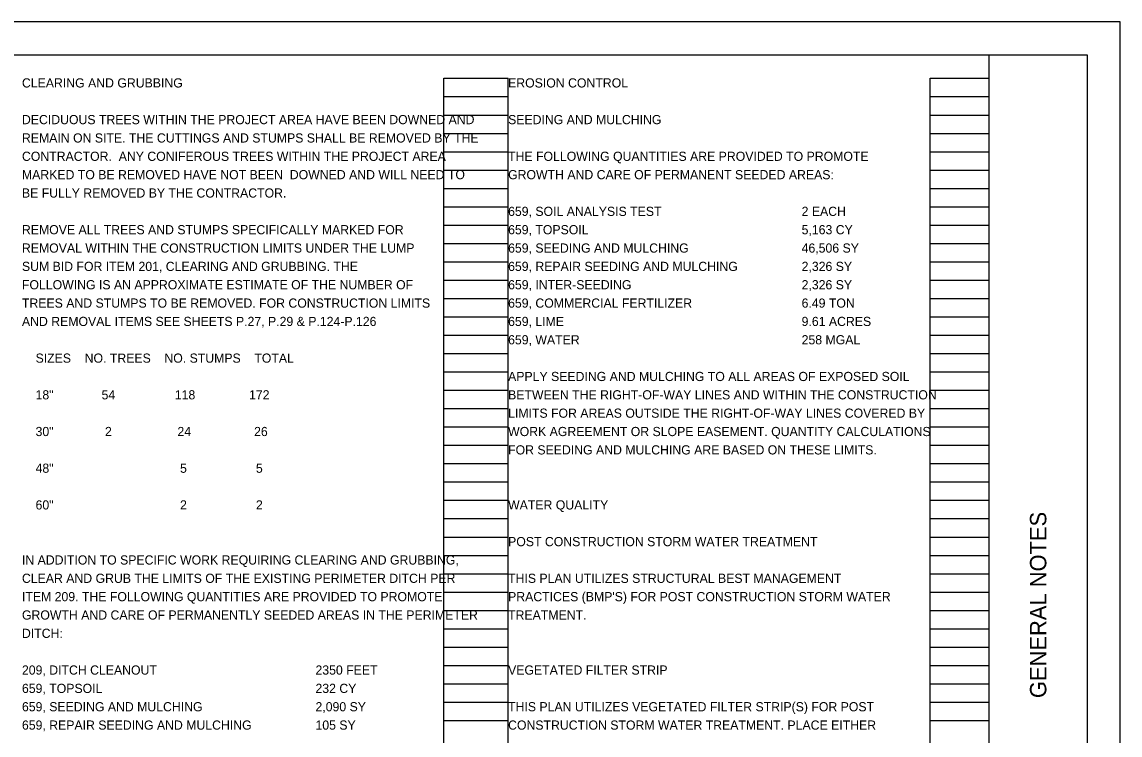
# Model space of a CAD drawing. Extents: x -19 to 64.6, y -1.7 to 22.
# Drawn here: x 17.24 to 34, y 11.12 to 22 of the extents above; entities that cross this region are included whole.
import ezdxf

# ---------------------------------------------------------------- set-up
doc = ezdxf.new("R2010")
doc.units = 0
for name, color, linetype in [('SH_Border', 7, 'Continuous'), ('SH_Cut_Line', 7, 'Continuous'), ('SH_Data', 7, 'Continuous'), ('SH_Text', 7, 'Continuous')]:
    doc.layers.add(name, color=color, linetype=linetype)

msp = doc.modelspace()

# ---------------------------------------------------------------- linework, layer by layer
at = {"layer": 'SH_Border'}
msp.add_line((32, 0.5), (32, 21.5), dxfattribs=at)
msp.add_lwpolyline([(1.5, 21.5), (33.5, 21.5), (33.5, 0.5), (1.5, 0.5)], close=True, dxfattribs=at)
at = {"layer": 'SH_Cut_Line'}
msp.add_lwpolyline([(0, 0), (34, 0), (34, 22), (0, 22)], close=True, dxfattribs=at)
at = {"layer": 'SH_Data'}
for p, q in [((23.68, 0.98), (23.68, 21.14)), ((23.68, 21.14), (24.66, 21.14)), ((24.66, 0.98), (24.66, 21.14)), ((31.1, 0.98), (31.1, 21.14)), ((31.1, 21.14), (32, 21.14)), ((32, 0.98), (32, 21.14)), ((23.68, 20.86), (24.66, 20.86)), ((31.1, 20.86), (32, 20.86)), ((23.68, 20.58), (24.66, 20.58)), ((31.1, 20.58), (32, 20.58)), ((23.68, 20.3), (24.66, 20.3)), ((31.1, 20.3), (32, 20.3)), ((23.68, 20.02), (24.66, 20.02)), ((31.1, 20.02), (32, 20.02)), ((23.68, 19.74), (24.66, 19.74)), ((31.1, 19.74), (32, 19.74)), ((23.68, 19.46), (24.66, 19.46)), ((31.1, 19.46), (32, 19.46)), ((23.68, 19.18), (24.66, 19.18)), ((31.1, 19.18), (32, 19.18)), ((23.68, 18.9), (24.66, 18.9)), ((31.1, 18.9), (32, 18.9)), ((23.68, 18.62), (24.66, 18.62)), ((31.1, 18.62), (32, 18.62)), ((23.68, 18.34), (24.66, 18.34)), ((31.1, 18.34), (32, 18.34)), ((23.68, 18.06), (24.66, 18.06)), ((31.1, 18.06), (32, 18.06)), ((23.68, 17.78), (24.66, 17.78)), ((31.1, 17.78), (32, 17.78)), ((23.68, 17.5), (24.66, 17.5)), ((31.1, 17.5), (32, 17.5)), ((23.68, 17.22), (24.66, 17.22)), ((31.1, 17.22), (32, 17.22)), ((23.68, 16.94), (24.66, 16.94)), ((31.1, 16.94), (32, 16.94)), ((23.68, 16.66), (24.66, 16.66)), ((31.1, 16.66), (32, 16.66)), ((23.68, 16.38), (24.66, 16.38)), ((31.1, 16.38), (32, 16.38)), ((23.68, 16.1), (24.66, 16.1)), ((31.1, 16.1), (32, 16.1)), ((23.68, 15.82), (24.66, 15.82)), ((31.1, 15.82), (32, 15.82)), ((23.68, 15.54), (24.66, 15.54)), ((31.1, 15.54), (32, 15.54)), ((23.68, 15.26), (24.66, 15.26)), ((31.1, 15.26), (32, 15.26)), ((23.68, 14.98), (24.66, 14.98)), ((31.1, 14.98), (32, 14.98)), ((23.68, 14.7), (24.66, 14.7)), ((31.1, 14.7), (32, 14.7)), ((23.68, 14.42), (24.66, 14.42)), ((31.1, 14.42), (32, 14.42)), ((23.68, 14.14), (24.66, 14.14)), ((31.1, 14.14), (32, 14.14)), ((23.68, 13.86), (24.66, 13.86)), ((31.1, 13.86), (32, 13.86)), ((23.68, 13.58), (24.66, 13.58)), ((31.1, 13.58), (32, 13.58)), ((23.68, 13.3), (24.66, 13.3)), ((31.1, 13.3), (32, 13.3)), ((23.68, 13.02), (24.66, 13.02)), ((31.1, 13.02), (32, 13.02)), ((23.68, 12.74), (24.66, 12.74)), ((31.1, 12.74), (32, 12.74)), ((23.68, 12.46), (24.66, 12.46)), ((31.1, 12.46), (32, 12.46)), ((23.68, 12.18), (24.66, 12.18)), ((31.1, 12.18), (32, 12.18)), ((23.68, 11.9), (24.66, 11.9)), ((31.1, 11.9), (32, 11.9)), ((23.68, 11.62), (24.66, 11.62)), ((31.1, 11.62), (32, 11.62)), ((23.68, 11.34), (24.66, 11.34)), ((31.1, 11.34), (32, 11.34))]:
    msp.add_line(p, q, dxfattribs=at)

# ---------------------------------------------------------------- texts
msp.add_text('GENERAL NOTES', height=0.25, rotation=90, dxfattribs=at).set_placement((32.875, 11.682))
at = {"layer": 'SH_Text'}
for s, p in [('CLEARING AND GRUBBING', (17.24, 21)), ('EROSION CONTROL', (24.66, 21)), ('DECIDUOUS TREES WITHIN THE PROJECT AREA HAVE BEEN DOWNED AND ', (17.24, 20.44)), ('SEEDING AND MULCHING', (24.66, 20.44)), ('REMAIN ON SITE. THE CUTTINGS AND STUMPS SHALL BE REMOVED BY THE ', (17.24, 20.16)), ('CONTRACTOR.  ANY CONIFEROUS TREES WITHIN THE PROJECT AREA ', (17.24, 19.88)), ('THE FOLLOWING QUANTITIES ARE PROVIDED TO PROMOTE', (24.66, 19.88)), ('MARKED TO BE REMOVED HAVE NOT BEEN  DOWNED AND WILL NEED TO ', (17.24, 19.6)), ('GROWTH AND CARE OF PERMANENT SEEDED AREAS:', (24.66, 19.6)), ('BE FULLY REMOVED BY THE CONTRACTOR.', (17.24, 19.32)), ('659, SOIL ANALYSIS TEST            ', (24.66, 19.04)), ('2 EACH', (29.14, 19.04)), ('REMOVE ALL TREES AND STUMPS SPECIFICALLY MARKED FOR', (17.24, 18.76)), ('659, TOPSOIL                       ', (24.66, 18.76)), ('5,163 CY', (29.14, 18.76)), ('REMOVAL WITHIN THE CONSTRUCTION LIMITS UNDER THE LUMP', (17.24, 18.48)), ('659, SEEDING AND MULCHING          ', (24.66, 18.48)), ('46,506 SY', (29.14, 18.48)), ('SUM BID FOR ITEM 201, CLEARING AND GRUBBING. THE', (17.24, 18.2)), ('659, REPAIR SEEDING AND MULCHING   ', (24.66, 18.2)), ('2,326 SY', (29.14, 18.2)), ('FOLLOWING IS AN APPROXIMATE ESTIMATE OF THE NUMBER OF', (17.24, 17.92)), ('659, INTER-SEEDING                 ', (24.66, 17.92)), ('2,326 SY', (29.14, 17.92)), ('TREES AND STUMPS TO BE REMOVED. FOR CONSTRUCTION LIMITS', (17.24, 17.64)), ('659, COMMERCIAL FERTILIZER         ', (24.66, 17.64)), ('6.49 TON', (29.14, 17.64)), ('AND REMOVAL ITEMS SEE SHEETS P.27, P.29 & P.124-P.126', (17.24, 17.36)), ('659, LIME                          ', (24.66, 17.36)), ('9.61 ACRES', (29.14, 17.36)), ('659, WATER                         ', (24.66, 17.08)), ('258 MGAL', (29.14, 17.08)), ('    SIZES    NO. TREES    NO. STUMPS    TOTAL', (17.24, 16.8)), ('APPLY SEEDING AND MULCHING TO ALL AREAS OF EXPOSED SOIL ', (24.66, 16.52)), ('    18"           ', (17.24, 16.24)), ('   54  ', (18.299, 16.24)), ('  118 ', (19.469, 16.24)), ('  172  ', (20.602, 16.24)), ('BETWEEN THE RIGHT-OF-WAY LINES AND WITHIN THE CONSTRUCTION ', (24.66, 16.24)), ('LIMITS FOR AREAS OUTSIDE THE RIGHT-OF-WAY LINES COVERED BY ', (24.66, 15.96)), ('    30"           ', (17.24, 15.68)), ('    2   ', (18.299, 15.68)), ('   24   ', (19.457, 15.68)), ('   26   ', (20.627, 15.68)), ('WORK AGREEMENT OR SLOPE EASEMENT. QUANTITY CALCULATIONS ', (24.66, 15.68)), ('FOR SEEDING AND MULCHING ARE BASED ON THESE LIMITS.', (24.66, 15.4)), ('    48"           ', (17.24, 15.12)), ('    5    ', (19.445, 15.12)), ('    5    ', (20.603, 15.12)), ('    60"           ', (17.24, 14.56)), ('    2    ', (19.445, 14.56)), ('    2    ', (20.603, 14.56)), ('WATER QUALITY', (24.66, 14.56)), ('POST CONSTRUCTION STORM WATER TREATMENT', (24.66, 14)), ('IN ADDITION TO SPECIFIC WORK REQUIRING CLEARING AND GRUBBING, ', (17.24, 13.72)), ('CLEAR AND GRUB THE LIMITS OF THE EXISTING PERIMETER DITCH PER ', (17.24, 13.44)), ('THIS PLAN UTILIZES STRUCTURAL BEST MANAGEMENT', (24.66, 13.44)), ('ITEM 209. THE FOLLOWING QUANTITIES ARE PROVIDED TO PROMOTE ', (17.24, 13.16)), ("PRACTICES (BMP'S) FOR POST CONSTRUCTION STORM WATER", (24.66, 13.16)), ('GROWTH AND CARE OF PERMANENTLY SEEDED AREAS IN THE PERIMETER ', (17.24, 12.88)), ('TREATMENT.', (24.66, 12.88)), ('DITCH:', (17.24, 12.6)), ('209, DITCH CLEANOUT           ', (17.24, 12.04)), ('2350 FEET', (21.72, 12.04)), ('VEGETATED FILTER STRIP', (24.66, 12.04)), ('659, TOPSOIL                       ', (17.24, 11.76)), ('232 CY', (21.72, 11.76)), ('659, SEEDING AND MULCHING          ', (17.24, 11.48)), ('2,090 SY', (21.72, 11.48)), ('THIS PLAN UTILIZES VEGETATED FILTER STRIP(S) FOR POST', (24.66, 11.48)), ('659, REPAIR SEEDING AND MULCHING   ', (17.24, 11.2)), ('105 SY', (21.72, 11.2)), ('CONSTRUCTION STORM WATER TREATMENT. PLACE EITHER', (24.66, 11.2))]:
    msp.add_text(s, height=0.14, dxfattribs=at).set_placement(p)

doc.saveas('drawing.dxf')
